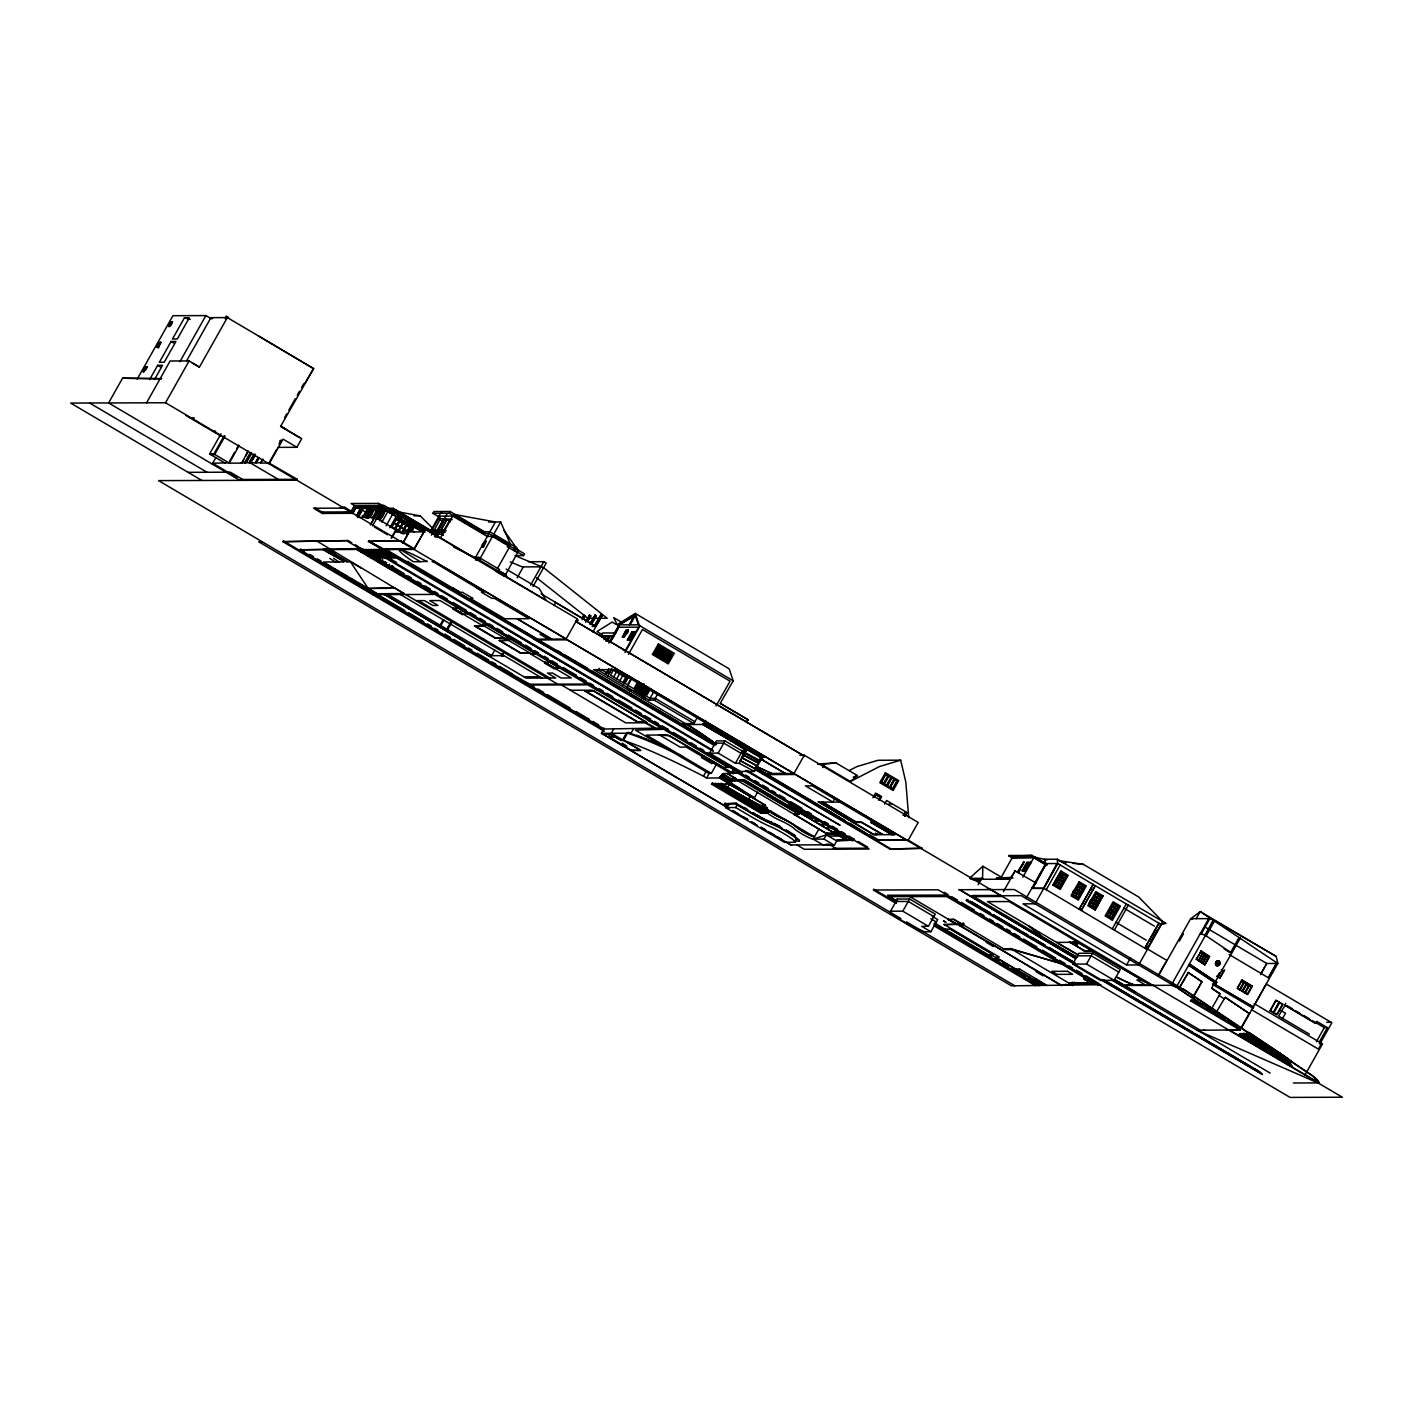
<?xml version="1.0" encoding="UTF-8"?>
<svg xmlns="http://www.w3.org/2000/svg" width="1413" height="1413" viewBox="0 0 1413 1413"><rect width="100%" height="100%" fill="white"/><g stroke="black" fill="none" stroke-linecap="round" stroke-linejoin="round"><path stroke-width="1.5" d="M1003.336 878.338L982.83 866.24L982.565 878.939L970.484 878.974M548.138 662.785L547.908 664.057M367.857 517.847L371.584 511.594L368.263 517.829M380.468 517.935L381.192 516.434M380.998 516.946L381.846 516.928M383.541 512.513L383.506 511.577L381.952 513.184L379.938 517.953L383.541 512.513L381.192 515.992M372.29 512.919L371.248 515.18M369.235 516.416L372.043 512.654L368.899 516.769M380.839 516.769L381.457 515.833M381.245 517.917L383.63 514.35M394.262 587.667L385.555 587.826L394.262 587.667L404.118 593.672L316.282 540.702L315.806 541.55M640.495 684.687L639.524 686.453L640.425 686.983L642.209 683.821M645.794 687.707L644.823 689.491L645.706 690.021L647.49 686.859M122.542 378.225L161.524 378.702L122.542 378.225L108.607 402.952L239.821 480.349M137.185 379.161L172.951 315.7L205.892 315.594L211.438 318.861M142.854 371.548C145.839 373.05 140.788 369.694 145.645 366.603L147.394 366.921L145.539 370.224M156.772 347.245L159.563 342.299L160.764 342.299L158.539 347.563L156.772 347.245L158.539 347.563M171.344 321.616L168.571 326.562L169.772 326.562C173.605 322.871 171.591 321.299 172.563 321.616M143.402 371.866L146.193 366.921L147.394 366.921M157.32 347.58L160.111 342.635L161.329 342.617M144.055 371.548L146.846 366.603M170.037 325.237L171.909 321.952M157.973 347.245L160.764 342.299M149.619 379.567L157.638 365.331L162.513 365.313L154.494 379.549M171.079 341.504L159.369 362.293L164.226 362.276L175.936 341.487L171.079 341.504L173.622 343.006M184.414 317.837L172.492 338.979L177.367 338.961L189.271 317.819L184.414 317.837L190.207 319.338M146.563 402.811L170.125 360.986L189.112 360.933L199.463 367.044L227.334 317.589L313.651 368.51L280.604 426.443L299.609 437.659M179.893 361.746L205.892 315.594M186.657 360.739L210.943 317.642L227.334 317.589M201.865 480.473L70.65 403.076L165.533 402.758L189.112 360.933M225.285 318.879L227.016 316.477L225.656 318.879M225.285 463.164L209.583 453.997L220.976 433.791M209.583 453.997L213.893 453.979L224.243 435.61M225.02 436.14L214.67 454.509L210.608 454.509M212.197 464.065L215.783 457.706M229.683 461.062L234.664 452.231M236.642 448.698L238.638 445.166M239.186 445.484L229.242 463.146L241.8 463.111L243.725 459.684M241.8 463.111L247.999 450.8M245.65 456.275L247.575 452.849M241.252 462.793L244.714 462.775L250.507 452.513M244.714 462.775L251.055 452.831M245.261 463.111L251.443 452.513M247.169 461.38L251.019 454.544M245.65 462.775L249.112 462.758L253.934 454.209M249.112 462.758L254.499 454.527M254.729 456.24L250.313 462.758L255.135 454.209M254.764 455.745L250.631 463.093L278.255 479.378L277.76 480.226M250.313 462.758L255.311 462.74L258.208 457.6M259.127 457.936L256.23 463.058L258.579 457.6M255.311 462.74L258.756 457.936M284.561 417.683L286.698 413.903M288.817 410.141L295.193 398.837M297.313 395.075L299.432 391.295M301.552 387.533L303.671 383.771M304.855 383.347L313.651 368.51M255.682 462.74L260.681 462.722L262.624 459.296M260.681 462.722L263.224 459.296M278.979 444L281.099 440.22L279.527 444.318M261.246 463.058L269 463.022L276.701 449.334M269.124 463.87L283.059 439.143L296.871 447.285L301.728 438.666L280.622 426.178M269 463.022L297.225 479.325L296.748 480.173L158.556 480.614L900.823 918.538M604.287 731.298L282.847 541.674L348.199 540.596L351.678 542.663M593.69 685.446L589.892 683.203L586.837 684.051L434.904 594.431L375.982 594.626L300.015 549.798L359.538 548.544M344.383 508.132L313.527 508.238L322.305 513.414L351.219 512.477M344.154 508.132L344.631 507.285L353.409 512.46L352.932 513.308M345.09 508.68L345.567 507.832L341.187 507.85M323.648 548.88L323.171 549.728L344.048 561.668M325.379 548.88L324.902 549.728L346.856 561.65M326.456 548.862L325.979 549.71L346.697 561.932M328.028 548.862L327.551 549.71L348.269 561.932L350.318 561.932M350.512 512.619L354.486 505.554L383.824 505.448L426.037 530.37L423.971 530.37M351.095 512.354L353.921 507.32L355.652 508.327L352.667 513.626M351.996 512.76L352.473 511.912L321.846 512.018M352.385 513.378L355.228 508.327L361.057 508.309M356.412 515.692L361.145 507.285M356.835 515.692L361.569 507.285L363.3 508.309L358.319 517.14M357.895 517.14L361.869 510.075M335.852 561.844L339.032 562.074M282.847 541.674L348.199 540.596M368.404 507.267L362.717 517.352L357.595 517.37M365.155 517.123L370.135 508.291L384.548 508.238L385.537 506.472L383.471 506.472M365.578 517.123L370.559 508.291L368.828 507.267L363.159 517.335L375.081 517.476M366.391 517.087L368.298 513.696L371.725 512.036M367.239 517.299L371.354 509.987L374.109 509.987L369.994 517.282M370.471 515.144L371.919 512.566M372.078 518.5L376.194 511.206L382.199 511.188M358.248 550.434L362.717 549.127M376.07 518.836L382.04 508.238M358.937 549.604L359.573 548.544M355.228 508.327L353.497 507.32L382.817 507.214L383.824 505.448M372.52 525.901L382.481 508.238M359.626 551.247L360.827 549.127M378.101 519.083L383.241 509.952L385.996 509.934L379.832 520.885M361.004 552.059L362.805 548.88M381.015 517.67L383.806 512.725M400.656 540.72L368.422 541.391L384.813 549.516L414.468 548.862L400.656 540.72L368.422 541.391L714.572 745.605M362.399 552.872L363.989 550.046M381.899 522.121L388.08 511.17M365.155 554.497L366.938 551.317M389.97 512.672L390.959 510.905L393.044 510.888L392.055 512.654L389.97 512.672L380.751 507.232L370.365 524.894L380.309 507.232L421.18 531.323M430.788 530.44L393.256 508.309L392.461 509.722L429.994 531.853M367.91 556.139L369.835 552.748M386.138 525.742L393.344 512.972M356.217 506.561L351.042 503.505L378.295 503.417L394.368 511.135L395.163 509.722L430.311 530.458M400.197 516.346L402.263 516.328L401.274 518.094L397.459 517.087L391.701 513.678L393.768 513.678L394.775 511.912L392.69 511.912M370.683 557.764L372.661 554.232M389.829 527.773L395.834 517.176L411.713 526.537M401.857 533.425L391.33 527.314L396.099 518.836L410.088 526.996L406.273 533.778M397.459 517.087L398.466 515.321L400.533 515.321L399.543 517.087M394.775 529.363L399.561 520.885M377.589 561.844L379.567 558.312M391.207 538.176L396.276 529.169L404.312 533.655M385.572 548.951L399.331 549.127A41.701 4.433 29.4 0 0 399.261 549.498A41.701 4.433 29.4 0 0 413.303 561.72L419.855 561.703M391.913 537.682L396.717 529.169M398.236 531.394L403.005 522.916M380.556 563.593L382.711 559.76M398.766 531.235L400.903 527.42L403.606 529.01L401.451 532.825M361.657 568.344L350.318 561.65L368.21 588.497L386.667 588.303L385.625 587.684M401.274 518.094L399.19 518.112L405.831 522.015L406.82 520.249L408.905 520.249L407.545 523.04L425.048 532.136M383.312 565.218L385.343 561.615M401.681 533.425L406.467 524.947M402.21 533.319L404.365 529.504L407.05 531.076M384.725 566.048L386.756 562.445M407.545 523.04L409.629 523.04L410.618 521.273L408.551 521.273M406.096 533.778L410.088 526.996M372.626 594.626L376.459 593.778L375.982 594.626M387.551 567.726L389.546 564.193M407.703 533.602L412.031 525.936L416.252 526.943L417.259 525.177L415.175 525.194M399.455 548.915L420.191 561.703L427.291 561.314M402.634 543.281L413.461 524.17L415.528 524.17L414.539 525.936M399.791 548.915L399.473 549.48A35.802 3.797 29.4 0 1 427.097 561.668M402.988 543.246L410.282 529.698L414.398 531.924M411.766 530.493L413.762 526.961L416.252 526.943M390.324 569.351L392.337 565.765M412.19 530.493L414.186 526.961M391.489 570.04L393.521 566.454M385.714 588.303L386.579 588.444L385.555 587.826M384.954 594.59L488.545 655.703M421.251 531.111L422.24 529.345L424.324 529.345L423.317 531.111M440.202 517.6L432.926 513.308L433.932 511.541L450.146 511.488L484.677 531.853L489.852 531.836L516.787 547.732L515.78 549.498L513.202 549.498L523.552 555.609L524.559 553.843L514.191 547.732M537.17 639.153L385.131 548.951M388.063 594.573L491.724 655.544M401.681 573.678L399.084 574.526M405.973 561.738L408.322 561.385M429.711 532.577L439.973 514.385M441.033 513.272L442.039 511.506M436.546 532.436L431.23 531.429L438.383 518.748L443.753 518.73L435.08 534.132L431.495 534.132M431.424 535.156L432.961 532.454M434.568 536.198L446.861 514.367M439.708 532.418L437.977 531.412L445.095 532.401L439.708 532.418L438.101 535.262L436.387 534.238L445.148 518.695L452.248 519.701M432.926 513.308L449.157 513.255L450.146 511.488M438.525 534.008L446.861 519.719L440.732 530.582L439.019 529.575L446.119 530.564L442.534 530.582M436.387 534.238L441.757 534.22L450.517 518.677M440.432 538L453.767 514.332L495.468 521.998L488.845 533.602L483.67 533.619L449.157 513.255M551.776 639.1L517.246 618.735L528.957 618.7L494.426 598.335L491.83 598.335L481.48 592.224L484.058 592.224L432.466 561.314M432.272 561.668L434.621 561.297M452.478 587.914L459.402 591.994M488.421 659.818L477.364 653.301L476.888 654.148L430.824 626.966L431.301 626.118L427.521 623.892M483.67 533.619L484.677 531.853M475.987 556.545L488.297 534.715M482.575 546.831L485.366 541.903L483.511 546.831L481.886 546.425L483.652 546.319M482.769 547.078C492.536 533.125 477.788 547.538 482.645 546.99M443.011 619.971L439.637 625.959L447.232 630.428L451.577 622.744M478.848 557.34L477.841 559.106L498.559 571.329L499.566 569.563L478.848 557.34L473.673 557.358L439.143 536.993L434.957 536.993M443.876 620.007L440.874 625.659M479.148 560.131L492.483 536.463L509.74 546.654L497.411 568.556M500.644 521.98L493.473 534.697L510.747 544.888L500.644 521.98L488.562 522.015M458.466 608.138L452.796 609.003L462.475 614.708L462.987 613.86L453.308 608.155L458.466 608.138L468.039 613.984M451.136 621.826L446.914 629.315L451.259 621.897M459.843 612.288L460.815 611.246M476.534 587.773L483.423 591.835M474.503 625.977L483.635 625.659L474.503 625.977L495.292 638.234L510.323 638.552L486.602 624.546L481.78 624.564L483.476 625.941M507.161 546.654L517.511 552.766L504.618 576.433L505.607 574.667L498.701 570.587M486.602 624.546L481.268 624.846L440.079 600.56L429.729 600.596L438.012 605.471L432.837 605.488L424.554 600.613L416.111 600.631M517.123 577.882L523.305 566.896M495.292 638.234L504.264 638.217M499.301 640.601L508.433 640.301L499.301 640.601L519.949 652.788L528.921 652.753C531.394 655.402 542.998 653.212 530.793 654.078L571.294 677.957L560.943 677.993L552.589 673.065L547.414 673.083L555.768 678.01L526.184 678.116L384.619 594.59M530.582 585.141L543.811 561.685L546.195 563.098L532.984 586.554M491.653 655.685L494.797 650.104M505.324 638.835L510.323 638.552M508.274 640.584L506.79 639.33L511.612 639.312L536.128 653.777M502.269 653.495L501.562 654.767L503.399 653.495M501.491 655.667L503.346 655.738M511.612 639.312L506.631 639.612M519.949 652.788L528.921 652.753M554.143 605.612L555.556 602.521M541.356 634.225L542.822 634.225M476.888 654.148L534.079 686.771M524.541 684.263L528.391 683.397M550.063 662.361L559.725 668.066L554.161 668.791L544.5 663.086L545.012 662.238L554.673 667.943L559.813 667.925M565.836 638.711L434.427 561.65M575.762 621.402L803.909 755.849L575.762 621.402L577.422 618.929L566.065 639.065L536.746 639.153M577.069 622.179L578.2 620.201L576.698 619.424M581.608 618.7L583.887 615.167L581.891 618.7M582.633 619.636L585.053 615.856L583.057 619.389M586.36 620.448L589.627 615.15L585.653 622.215M587.525 621.137L590.793 615.838L587.614 621.49M589.839 623.963L595.103 615.132L596.268 615.821L591.288 624.652M590.122 623.963L595.103 615.132M591.729 623.363L596.268 615.821M600.843 615.114L594.59 625.712L600.843 615.114L602.009 615.803L592.877 632.035M592.118 626.418L595.756 626.401L602.009 615.803M615.768 632.989L602.521 632.953L600.878 635.85L613.631 635.797M603.899 639.541L605.877 636.009L602.009 636.027M606.106 640.001L608.191 636.292L610.01 636.274L607.148 640.866M605.859 640.884L607.855 637.351L609.144 637.334L607.714 641.202M606.407 641.202L608.402 637.669L609.692 637.669M619.353 626.507L617.711 625.517L618.7 623.716L635.249 613.436L729.179 668.844L733.188 680.819L720.188 703.427L748.078 719.729L746.612 722.326M617.764 625.517L618.753 624.935M618.258 625.818L618.7 623.716M608.738 643.039L618.399 625.888M609.815 642.526L618.435 627.231L638.605 627.16L625.694 650.104M594.749 670.31L598.247 670.151L649.132 700.177L654.307 700.159L693.889 723.509L697.033 717.963M611.935 639.789L618.364 628.396M585.017 691.187L593.849 690.798L645.582 721.796L636.963 721.813L585.017 691.187L593.849 690.798M598.247 670.151L599.236 668.384M622.232 637.175L626.118 629.951L628.202 630.021L624.175 637.157C619.583 638.711 629.845 633.218 628.202 630.021M634.419 615.662L629.421 624.846L634.419 615.662L619.265 624.811L634.543 615.732M623.504 636.345C624.228 638.358 623.681 629.739 627.761 631.328M605.523 674.443L608.614 669.02M604.216 729.073L529.575 685.04L587.808 684.846L596.834 690.162L597.664 689.314M607.007 672.553L609.038 668.967C604.499 674.707 610.363 674.796 611.493 668.367M631.841 631.735L627.195 640.301L630.657 640.283L635.426 631.805L631.841 631.735L635.285 631.735M607.625 676.279L611.741 668.985M632.194 633.201L635.126 633.201L632.194 633.201L627.92 639.153L630.94 639.153M629.209 639.171L632.388 633.589M629.35 639.559L632.918 633.201M629.88 639.153L633.342 633.572M630.074 639.559L633.66 633.201M630.428 639.153L633.836 633.572M613.542 669.762L610.487 675.149L622.921 682.479L626.983 675.29M630.816 639.559L634.437 632.794M633.095 636.15L634.79 633.589L633.572 633.572M624.935 652.488L639.965 625.818M613.648 676.986L616.439 672.04M628.467 654.343L642.473 629.509L730.044 681.172L716.038 706.005M616.757 678.823L619.548 673.877M619.865 680.66L622.656 675.714M622.815 685.252L627.955 676.121M628.803 676.262L624.758 683.45L628.661 676.156M604.128 729.073L601.744 733.312L728.896 808.324L601.479 733.312L604.358 728.225L600.507 729.073L663.262 728.031M624.617 683.362L627.619 684.722L631.54 677.428M626.93 687.071L632.07 677.993M638.181 681.225L633.872 688.82L627.92 685.305M653.848 654.06L658.794 645.582L672.606 653.724L667.837 662.202L653.848 654.06L667.837 662.202M633.907 691.204L639.1 682.302M638.853 750.321L631.258 750.338L608.544 736.685L610.222 733.683M613.631 729.037L611.228 733.276L640.743 750.303M639.506 683.468L637.51 687.036L641.025 689.102L644.028 683.768M655.791 654.325L659.818 647.189M655.968 654.431L659.995 647.295M640.99 683.238L639.082 686.647L640.478 687.46L642.385 684.069M608.544 736.685L610.893 736.685L612.765 733.347M657.31 656.091L662.079 647.613M613.26 737.162L614.249 735.396M614.991 735.396L613.86 737.074M639.347 694.119L644.275 685.358M644.699 686.577L642.685 690.127L646.218 692.211L648.214 688.661M660.754 658.122L665.541 649.644M644.999 686.647L643.092 690.021L646.112 691.805L648.019 688.431M646.289 686.276L644.363 689.668L645.759 690.498L647.684 687.107M662.697 658.493L666.724 651.358M662.909 658.617L666.918 651.481M644.434 693.235L643.869 694.242L642.12 693.218M664.216 660.171L668.985 651.693M649.45 688.414L644.275 697.316L634.154 691.063M603.475 734.318L610.381 734.301L620.731 740.412L623.486 740.129M666.106 660.507L670.133 653.371M650.616 688.555L646.306 696.15L650.174 698.411L649.132 700.177M666.318 660.648L670.345 653.513M625.853 734.142L622.762 739.653L639.012 749.296M623.221 740.129L626.418 734.477M620.731 740.412L623.327 740.412L627.778 732.499A157.055 16.691 29.4 0 1 630.904 733.524M667.66 662.202L672.606 653.724M654.29 690.78L650.033 698.34L655.314 698.393L694.913 721.743M636.963 721.813L645.776 721.442M633.466 728.967L631.081 733.206L601.479 733.312M654.307 700.159L657.328 694.542M631.258 750.338L640.584 750.586M662.856 728.914L648.496 720.648L649.326 719.8M659.341 735.025L669.638 735.802L732.976 773.158M716.444 764.274L711.322 773.37L708.743 773.37L635.426 730.132L667.819 729.179L667.342 730.026M402.034 549.622A35.802 3.797 29.4 0 0 399.685 549.127L413.903 549.074L425.49 529.292L414.15 549.427L384.813 549.516L716.073 744.209M685.287 723.544L593.707 669.691L615.273 669.621L764.027 757.386L761.43 757.386L763.585 760.706L785.328 773.529L793.965 773.512L804.28 755.213L918.22 822.437L907.905 840.735M716.303 744.722L682.391 724.71L702.42 724.427L731.439 740.73L729.603 739.582L745.057 749.879M702.42 724.427L705.652 725.24M703.568 724.215L705.705 720.436M719.818 733.594L704.469 724.427L706.942 724.427L707.807 722.873M716.532 744.174A46.382 4.928 29.4 0 1 707.048 737.78L707.171 737.568A52.776 5.617 29.4 0 0 687.054 724.48M702.014 756.432L701.413 757.492L711.763 763.603L712.364 762.543M706.942 724.427L734.442 740.924L717.221 730.486M785.328 773.529L761.289 759.205L754.401 771.427L740.606 771.463L709.52 753.129L716.409 740.907L725.046 740.889L742.302 751.062L746.082 751.062M623.327 740.412A157.055 16.691 29.4 0 1 698.428 773.6L703.462 776.196L706.147 771.445M709.52 753.129L718.157 753.111L725.046 740.889M703.462 776.196L706.571 778.033L709.715 772.452M729.85 739.794L760.512 757.598L755.672 769.167L740.253 760.671L745.305 749.455M730.044 740.73L731.157 740.518M732.022 739.034L730.945 740.942L743.079 748.095L745.958 751.274M746.718 721.672L747.813 719.729M359.45 548.756L853.169 840.064L836.743 840.965L834.359 845.204L823.567 845.239L813.217 839.128A11.074 1.183 29.4 0 1 803.979 835.101A11.074 1.183 29.4 0 1 794.318 828.707A9.079 0.971 29.4 0 0 788.542 824.697A9.079 0.971 29.4 0 0 780.718 820.688A9.485 1.007 29.4 0 1 767.595 813.27L760.901 813.287L711.534 784.162L712.134 783.102L761.501 812.228L769.961 812.192L770.633 811.009L814.471 836.885A11.074 1.183 29.4 0 1 805.233 832.858A10.156 1.077 29.4 0 1 797.268 827.647L792.887 824.185A9.979 1.06 29.4 0 0 786.882 820.653L783.862 819.151M711.322 773.37L646.412 735.078L667.978 735.007L723.35 767.489M706.571 778.033L719.376 777.98L720.312 776.92L730.68 783.032L732.111 780.912L721.743 774.801L720.312 776.92M721.743 774.801L722.767 773.6L741.825 772.84L741.348 773.688M723.279 767.63L728.931 766.764M742.902 746.417L751.469 751.469M819.416 820.158L818.939 821.006L738.063 773.282L729.055 772.575L733.577 773.706M743.079 748.095L744.739 750.338M718.157 753.111L735.414 763.285L742.302 751.062M734.106 768.177L731.651 772.558L729.055 772.575M732.888 773.3L735.361 768.919M733.276 773.3L735.466 769.414M735.414 763.285L739.193 763.285L743.945 754.825M711.534 784.162L729.726 784.091L730.68 783.032M734.954 777.521L732.552 780.912L722.202 774.801M735.714 778.616L727.518 773.582L737.798 779.835M736.244 779.835L826.835 833.847L837.238 834.677L744.015 779.676L733.153 779.852L722.767 773.6M725.523 807.565L727.501 804.032L737.674 803.997L735.678 807.529L725.523 807.565L784.427 842.307L794.583 842.289L796.579 838.757A17.239 1.837 29.4 0 0 797.338 838.598M743.503 780.841L768.036 795.13L766.658 795.272M763.709 760.494L761.165 759.417L759.117 755.46L760.512 757.598M727.006 787.853L729.638 784.321L742.62 791.227M728.225 806.046L724.498 803.856L736.456 802.902M762.049 773.618L764.945 773.035M725.999 783.95L723.491 785.999L748.501 799.334L750.179 796.349L729.126 784.021M729.444 783.879L754.454 797.833L757.633 792.181M755.849 768.054L765.263 773.6L785.451 773.317M781.848 827.806A17.239 1.837 29.4 0 0 774.059 823.832L772.54 824.309L759.629 818.003L739.37 804.986M754.595 814.824L752.988 813.87L753.5 812.952L755.107 813.906L754.595 814.824L772.099 823.638A20.277 2.155 29.4 0 1 790.591 833.811A20.277 2.155 29.4 0 1 799.475 841.018L794.3 841.194M764.945 806.417L765.528 805.357L758.64 805.375L758.039 806.434L764.945 806.417L767.012 807.635L766.411 808.695L758.993 808.713L759.593 807.653L767.012 807.635M754.189 814.948L754.701 814.029L752.917 812.987M755.99 815.99L756.697 814.806L759.894 816.573M759.947 811.009L760.547 809.949L768.478 809.914L767.877 810.974L759.947 811.009L712.647 783.102M757.81 816.997L758.286 815.69M760.901 813.287L761.501 812.228M759.629 818.003L760.141 817.085L761.943 818.039L761.43 818.957M760.953 818.339L761.466 817.421L763.02 818.233M763.197 819.893L763.726 818.975L773.052 823.39M764.027 819.911L764.539 818.992M767.595 813.27L768.195 812.21M780.577 817.65A8.566 0.918 29.4 0 1 770.244 811.804L771.198 811.468M764.928 820.776L765.457 819.858M766.605 821.607L767.418 820.405M768.23 822.384L768.743 821.465M768.99 822.278L769.502 821.359M769.749 823.09L770.279 822.172M772.611 822.719L771.304 822.136L770.597 823.461L773.547 824.75A17.239 1.837 29.4 0 1 790.98 834.518A17.239 1.837 29.4 0 1 796.067 839.675M787.465 805.304L787.324 805.163A11.198 1.183 29.4 0 1 799.652 810.514A11.198 1.183 29.4 0 1 804.721 815.495L804.721 815.495M799.263 814.312L794.018 814.471L799.263 814.312L766.747 795.13M822.578 767.612L824.644 763.956M834.924 798.416L832.858 802.054L805.445 785.875L812.298 785.858L894.959 834.624L873.393 834.694L818.392 801.683L873.64 834.271C881.023 836.266 871.927 831.692 877.508 834.271L882.26 834.253L861.312 822.454L856.137 822.472L821.836 801.666L856.366 822.048L861.541 822.03L882.26 834.253M798.628 841.177L799.14 840.258M813.853 820.882L819.028 820.865L825.245 824.538L820.07 824.556L825.174 824.68L837.485 831.745L832.222 831.904L837.397 831.886L852.693 840.912M755.549 767.489L844.903 820.6L825.899 808.995M813.482 836.355L812.934 836.319A10.156 1.077 29.4 0 1 805.233 832.699A11.074 1.183 29.4 0 1 795.59 826.464A9.079 0.971 29.4 0 0 789.814 822.454A9.079 0.971 29.4 0 0 781.99 818.445A9.485 1.007 29.4 0 1 769.626 811.592M834.359 845.204L823.991 839.092L813.217 839.128L818.692 829.413M826.075 828.089L831.656 827.364M823.991 839.092L827.382 833.087L838.156 833.052M838.086 834.288L829.466 834.324L828.477 836.09L839.251 836.054L840.258 834.288M835.101 833.67L837.167 834.818M880.776 782.36L885.704 773.882L880.776 782.36L892.857 789.39L897.626 780.93L885.562 773.882M872.916 797.727L875.565 793.064L881.641 796.649L879.875 799.758M873.888 797.374C873.782 790.644 884.662 796.95 878.586 800.147M874.046 797.374L875.848 794.177M852.481 839.658L836.054 840.558M883.761 784.127L888.53 775.631M886.746 785.875L891.515 777.397M889.731 787.642L894.5 779.164M894.535 834.624L891.515 834.641L870.797 822.419L874.4 822.119L891.497 832.204M844.285 820.6L867.229 834.129L849.902 823.161M874.4 822.119L870.797 822.419M884.556 804.103L886.587 800.5L907.305 812.722L905.238 816.378M877.508 834.271L875.354 833.246M903.119 815.319L905.15 811.716M893.228 833.617L894.694 834.341M903.543 815.319L905.574 811.716M904.832 816.325L906.863 812.722M889.801 848.983L922.035 848.312L889.801 848.983L754.454 769.131M930.849 931.732L925.321 931.75A20.559 2.19 29.4 0 1 903.578 921.506A20.559 2.19 29.4 0 1 890.526 911.226L897.361 899.074L909.636 899.021L935.265 914.14L928.412 926.292L921.665 926.31L930.849 931.732L937.684 919.58L932.174 916.33M909.972 896.69L956.707 924.19L943.972 924.597L956.566 924.42M890.526 911.226L902.801 911.173L909.636 899.021M1075.576 958.579L959.021 889.448M956.495 924.561L948.07 919.104M948.3 919.457L957.131 924.208L962.288 924.19M1028.947 978.714L1039.42 984.896L1038.944 985.744L934.064 923.484M947.858 919.474L953.651 919.104L1005.102 949.66L1012.362 949.624M950.348 929.065L993.145 954.517L950.348 929.065L943.478 929.242M978.061 884.715L981.117 879.292L1010.012 879.204L1015.223 870.726L1003.442 891.638M1101.398 979.439L1262.551 1074.516L968.841 902.271L966.58 899.533L968.311 900.046M947.946 919.333L957.131 924.208M956.919 924.561L957.979 924.208M980.64 907.252L971.137 901.635L990.089 912.922M959.851 925.78L964.019 925.409M953.457 919.457L962.094 924.544L962.854 923.201L964.214 923.802M963.366 923.201L962.094 924.544M1012.45 858.415L1009.129 855.501L1032.073 855.43L1046.98 864.226M990.778 889.625L1001.128 895.736L1021.263 895.665L1176.322 987.139L1240.402 1029.865L1197.111 1030.289L1111.642 979.863M1000.245 879.027L1012.573 857.126L1034.139 857.055L1047.033 859.934M1017.307 872.139L1024.072 861.771L1018.225 872.121M1017.802 872.545L1023.683 862.089M1018.72 872.545L1020.645 869.154M1023.613 863.873L1020.663 867.458M1022.111 870.744L1026.121 871.044L1022.111 870.744L1026.88 862.266L1030.889 862.566L1026.121 869.684M1022.659 871.062L1027.445 862.584L1030.889 862.566M1008.723 856.207L1032.073 855.43M1023.524 871.062L1028.311 862.584M1024.39 871.062L1029.159 862.584M1024.725 870.62L1029.035 862.99M1025.255 871.062L1030.342 862.248M986.892 941.235L986.256 942.294L993.162 946.374L993.798 945.315M1022.8 877.19L1034.139 857.055L1046.874 864.562M1061.375 985.673L987.404 941.641M1028.611 977.037L990.213 954.376L993.233 954.376M1025.926 898.668L1045.691 863.59L1044.49 859.281L1057.154 859.245L1165.743 923.307L1160.744 924.667L1146.808 949.395L1043.836 888.265L1031.755 888.318M1032.709 888.512L1046.291 863.59L1032.355 888.318L1043.571 888.477L1057.171 863.555L1043.571 888.477M1004.042 948.988L1010.631 948.618L1060.81 963.472L1088.24 980.127M1060.192 864.968L1046.256 889.695M1052.968 885.156L1060.933 871.026L1068.21 875.301L1060.227 889.431L1052.968 885.156L1060.969 871.026M1054.487 884.697C1076.052 856.119 1043.165 886.763 1059.803 887.735L1066.55 875.76L1061.269 872.722M1020.027 969.283L1016.495 969.424L1020.027 969.283L1046.521 985.108L1036.047 984.896L934.152 924.791M1072.52 895.365L1079.497 883.39L1084.636 886.428L1077.889 898.403L1072.52 895.365C1072.361 881.094 1089.529 899.127 1075.894 889.378M1036.753 970.66L1036.118 971.72L1043.024 975.782L1043.659 974.723M1036.171 978.997L1035.04 978.856L1045.32 985.108M1036.047 984.896L1035.57 985.744L933.675 925.639M1043.077 985.108L995.776 957.202L999.309 957.06L944.061 924.455M1089.282 905.256L1096.258 893.281L1101.398 896.319L1094.651 908.294L1089.282 905.256C1089.123 890.985 1106.291 909.001 1092.655 899.269M1142.269 980.163L1076.565 941.888L1072.909 941.906L1077.677 944.714L1069.429 941.923L1085.025 951.249M1010.436 948.971L1060.81 963.472M1075.152 944.732L1076.035 943.178M1095.075 909.99L1103.023 895.86L1095.782 891.585L1087.816 905.715L1095.093 909.99L1103.058 895.86M1075.894 944.732L1076.777 943.178M1060.333 985.055L1071.513 984.667L1010.631 948.618M1072.714 964.09L1078.808 953.28L1092.602 953.227L1120.226 969.53L1114.133 980.339L1100.338 980.392L1072.714 964.09L1086.509 964.037L1114.133 980.339M1083.188 950.596L1093.591 951.444M1072.149 982.265L1070.683 984.172M1072.343 982.388L1071.584 983.731L1093.097 983.66L1093.856 982.318M1072.573 985.638L1074.551 982.141M1086.509 964.037L1092.602 953.227M1111.978 918.521L1118.725 906.528L1113.585 903.508L1106.609 915.483L1111.978 918.521L1118.725 906.528M1112.384 920.216L1120.385 906.086L1113.108 901.794L1105.143 915.924L1112.42 920.216M1112.367 928.712L1126.302 903.984M1094.81 982.618L1090.889 983.483L1085.414 979.792M1085.643 980.145L1088.434 979.774M1085.219 980.145L1089.14 979.28M1090.889 983.483L1091.401 982.565L1093.892 984.031L1072.061 984.102L1069.57 982.636M1097.848 985.55L1100.921 984.684L1011.425 985.832L258.685 541.744L262.147 541.727M1161.521 923.325L1165.743 923.307L1162.952 921.824L1138.701 896.99L1083.471 864.403L1059.361 860.711L1057.154 859.245L1057.772 863.537L1035.075 903.808L1022.994 903.861L1126.585 964.973L1130.471 958.067M1123.9 985.179L1199.849 1029.989M1146.473 949.183L1148.61 945.385M1150.765 941.57L1157.194 930.16M1127.344 985.161L1153.061 985.373M1162.952 921.824L1138.666 964.92L1126.585 964.973M1138.737 979.968L1140.609 980.074M1140.309 979.951L1150.076 983.907M1158.148 975.571L1165.654 962.253M1158.572 975.571L1190.647 918.68L1211.153 918.609L1276.186 956.407L1277.811 963.454L1241.691 1027.569M1179.36 941.076L1183.476 933.781M1196.246 918.662L1200.238 911.597L1276.186 956.407M1172.26 983.377L1208.751 918.609L1209.563 919.121L1201.209 933.958L1200.396 933.445L1206.207 935.742L1214.562 920.905L1213.343 920.252L1204.989 935.088L1231.359 952.821L1239.625 937.755M1176.322 987.139L1213.891 920.446M1205.695 935.547L1213.343 920.252M1189.675 965.609L1190.276 964.549L1216.787 982.388L1216.187 983.448L1188.651 965.238L1216.187 983.448M1178.725 988.87L1188.368 972.55L1201.968 981.699L1192.696 998.161L1178.725 988.87L1188.368 972.55M1196.281 959.268L1201.421 950.931L1196.281 959.268L1204.812 964.902L1209.581 956.424L1201.05 950.79M1198.312 960.646L1202.481 953.263M1293.337 1083.012L1318.965 1082.87A56.343 5.988 29.4 0 0 1312.023 1075.275L1184.518 989.736L1171.183 985.303M1200.361 962.006L1205.13 953.528M1202.392 963.383L1206.561 956M1240.243 1030.148L1190.523 1000.81L1195.345 999.945L1195.592 1001.146M1192.325 998.02L1201.968 981.699M1190.523 1000.81L1195.345 999.945M1218.995 960.964A2.614 2.084 -68.7 0 0 1216.399 961.864L1216.063 962.447A2.614 2.084 -68.7 0 0 1216.416 965.415A2.614 2.084 -68.7 0 0 1219.101 964.69L1219.454 964.108A2.614 2.084 -68.7 0 0 1219.083 961.14L1216.681 965.591M1194.868 1000.793L1200.061 1003.866L1200.538 1003.018L1199.708 1003.583M1230.688 952.362L1239.06 937.525L1240.278 938.197L1211.577 988.27L1220.02 993.834L1211.224 1009.447L1203.187 1004.042M1217.352 976.719L1219.366 973.133M1219.578 973.292L1217.759 976.542L1219.896 977.796L1223.552 971.296L1221.415 970.042M1200.061 1003.866L1202.869 1004.608M1270.181 1073.085L1197.27 1030.006M1212.725 1010.454L1211.965 1011.796L1208.327 1009.659M1203.152 1030.271L1204.918 1030.183M1225.195 997.331L1249.516 1013.686L1225.195 997.331L1215.992 1012.768L1224.947 1018.808M1239.749 989.93L1243.97 982.406M1242.327 991.449L1247.114 982.971M1244.924 992.986L1249.163 985.462M1252.43 986.027L1247.644 994.505L1237.152 988.394L1241.921 979.915L1252.289 986.027M1240.402 1029.865L1226.555 1029.971M1261.332 972.851L1266.613 963.489L1277.811 963.454L1200.238 911.597L1190.859 918.68M1260.555 974.617L1266.825 963.489L1204.847 926.928M1276.751 962.96L1268.397 977.796L1276.751 962.96L1277.811 963.454M1241.285 1027.41L1249.11 1013.527M1254.373 1005.12L1266.26 984.013L1331.858 1022.729L1319.919 1043.924L1322.497 1043.907L1304.994 1074.993M1252.572 1008.246L1253.614 1007.186L1213.096 983.289M1239.13 1034.705L1239.731 1033.645L1247.043 1033.61L1246.443 1034.669L1278.959 1056.341A53.394 5.67 29.4 0 1 1292.1 1065.95L1239.13 1034.705L1246.955 1034.599M1243.935 1033.203L1243.14 1034.616L1278.518 1055.493M165.533 402.758L1318.806 1083.153A56.343 5.988 29.4 0 0 1311.865 1075.558L1250.399 1033.998M1269.951 1010.754L1275.921 1000.157L1283.039 1004.272L1276.928 1014.87L1270.093 1010.754M1273.431 1012.821L1279.401 1002.223M1319.459 1041.77L1327.408 1027.64L1316.987 1021.475L1315.521 1023.383L1284.717 1005.226L1285.795 1003.318M1315.909 1023.383L1285.106 1005.226L1278.624 1016.035L1309.427 1034.192M1282.35 1018.808L1285.547 1013.245L1279.966 1009.995M1278.853 1055.016L1279.931 1053.109L1248.774 1032.338L1247.697 1034.245L1241.073 1034.263L1288.78 1062.417M1278.959 1056.341L1279.56 1055.281L1248.845 1034.811M1282.792 1055.317A50.479 5.369 29.4 0 1 1288.126 1059.185L1287.314 1060.598M1290.599 1063.494L1291.164 1061.163A52.14 5.546 29.4 0 0 1279.931 1053.109M1315.521 1023.383L1316.987 1021.475M1316.351 1041.77L1324.317 1027.64L1327.408 1027.64M369.694 515.18L372.273 512.001M383.188 515.162L382.181 516.752M335.323 561.985L329.794 558.418M339.102 561.968L333.574 558.4M382.64 513.59L381.634 515.18L383.011 515.18M970.325 877.561L982.83 866.24M817.615 764.274L821.183 764.256L850.414 781.513L857.461 775.596L836.054 762.967L817.791 763.974M800.906 810.903L798.928 809.349M803.467 812.422L800.835 811.044M807.671 815.637L811.716 818.056M815.283 819.787L816.467 820.229M842.201 835.719L840.505 835.613M842.625 837.132L846.104 839.322L842.607 836.867M849.231 770.544L856.896 766.605L878.056 760.265L900.664 760.176L905.821 782.06L908.736 817.597M853.929 777.415L857.461 775.596L853.381 777.115M850.414 781.513L879.504 766.535L900.664 760.176M813.217 839.128L826.375 834.853L836.743 840.965M823.567 845.239L827.329 844.02M821.183 764.256L836.054 762.967M226.009 316.176L228.57 317.678M228.094 317.342L226.645 316.477M258.067 335.711L313.227 368.51M190.084 417.912L194.429 417.895M287.528 430.259L281.046 426.178M212.568 431.177L215.659 431.177M279.915 440.556L281.646 440.556M277.884 447.356L296.871 447.285M228.676 462.828L212.674 463.217L236.836 477.47M249.677 463.093L250.86 463.075M188.053 472.331L230.319 472.189L244.131 480.332M240.298 479.502L297.225 479.325M358.284 506.561L383.047 506.472M340.25 507.302L344.631 507.285M362.858 508.309L368.422 508.291M386.968 508.327L393.256 508.309M377.43 509.757L371.354 509.987M382.905 509.74L385.996 509.934M322.305 513.414L353.162 513.308M368.705 515.692L362.24 515.71L366.391 518.147M414.062 515.869L420.156 515.851L432.396 528.02M438.966 516.151L452.778 516.098L487.308 536.481L492.483 536.463M439.832 519.754L433.985 530.617L432.272 529.592L439.372 530.599M405.831 522.015L409.629 523.04M431.23 531.429L436.617 531.412M395.092 532.047L408.993 532.012M409.381 531.906L423.617 531.853M485.366 541.903L485.118 542.327M325.061 549.445L323.33 549.445L334.634 556.104M327.71 549.427L326.138 549.427L337.442 556.104M300.015 549.798L360.704 549.41M361.534 549.604L360.386 547.802L361.534 549.604L382.234 549.533M515.003 555.645L523.552 555.609M396.046 557.676L375.328 557.746L377.766 558.064M475.686 560.131L479.872 560.078L453.396 546.884M343.889 561.95L323.33 562.021L377.13 593.76L368.298 588.356M528.409 561.738L543.811 561.685M505.607 574.667L498.277 570.587M385.148 587.967L368.21 588.497M453.167 588.32L458.836 591.57M404.206 593.531L374.533 593.76L375.01 592.912L404.825 610.504M431.795 593.813L433.614 593.813L357.471 548.562L356.871 549.622L432.837 594.431M554.426 601.832L595.756 626.401M462.899 614.001L468.127 613.843M619.265 624.811L629.421 624.846M430.824 626.966L376.459 594.626M541.338 634.137L543.246 634.543M632.088 633.589L633.024 633.572M543.122 634.225L540.013 634.225L548.297 639.118M624.14 635.444L625.323 635.444M630.64 636.168L633.36 636.15M630.516 636.38L633.218 636.38M601.673 637.086L605.029 637.069M608.085 638.482L609.091 638.482M481.709 639.33L484.129 639.33M628.944 639.171L630.198 639.153M538.053 639.93L567.125 639.842L793.7 773.512M658.794 645.582L672.447 653.724M623.31 650.316L625.023 650.298M488.191 655.703L503.982 655.65M544.923 662.379L550.152 662.22M523.993 676.827L539.784 676.774M517.423 678.063L528.391 684.245L586.837 684.051M570.446 690.251L592.047 690.18L647.295 722.785L625.694 722.855L561.42 684.934M732.605 710.827L734.548 711.958M680.042 723.703L693.889 723.509M717.098 730.698L718.528 730.698M719.659 733.4L721.195 733.577M733.047 740.73L736.12 740.924M732.588 741.119L734.813 741.119L743.15 745.993M622.162 743.15L626.93 746.135M715.155 743.15L723.792 743.114L741.048 753.288L744.828 753.288M751.698 751.045L757.244 754.348M799.864 755.231L804.28 755.213M722.396 774.271L732.852 780.382M721.46 775.331L731.916 781.442M720.612 776.391L730.874 782.502M719.676 777.45L741.949 790.22M735.802 778.475L731.634 778.492L733.718 779.711M730.574 780.894L745.234 780.841L744.015 779.676M897.644 780.912L892.857 789.39M818.145 802.107L839.711 802.036M888.989 803.979L892.433 803.962M825.581 809.561L766.906 774.589L795.36 774.501L905.874 839.693L877.438 839.799L867.229 834.129M768.866 811.027L770.633 811.009M836.726 840.117L853.169 840.064M790.962 844.939L822.878 844.833M833.264 848.33L867.441 848.206M1030.554 863.007L1027.322 862.972L1023.012 870.602L1025.856 870.161M1045.691 863.59L1057.772 863.537L1161.362 924.65M1011.39 877.367L996.395 878.109L1013.068 878.056M969.707 878.356L981.964 878.321L981.17 879.734L972.78 879.751M976.542 880.776L980.498 880.758M1059.803 887.735L1063.018 881.747L1057.86 878.709M986.68 889.36L990.937 889.342M958.862 889.731L1014.357 889.536L1184.359 990.018L1250.24 1034.281M1001.287 895.453L971.967 895.542L1076.547 957.255M973.698 896.566L1002.594 896.478M1128.298 905.203L1114.451 929.931M1208.521 918.609L1209.563 919.121M987.21 941.994L957.784 924.561M1077.96 942.312L1056.553 942.383L1078.631 955.117M1093.715 951.232L1084.901 951.461M990.124 954.517L993.145 954.517M1077.36 955.842L1091.172 955.789L1118.778 972.091M1166.714 960.363L1145.837 948.035M1060.615 963.825L946.728 896.566L888.494 896.619L896.089 901.088M1224.718 969.76L1219.931 978.238L1216.628 976.206M1029.688 977.019L1028.046 977.178L1041.346 985.126M1142.393 979.951L1136.864 979.968L1145.219 984.896L1124.324 985.179L1114.875 979.598M1070.365 983.006L1093.097 983.66M1069.252 983.201L1091.083 983.13M1065.561 984.19L1066.391 984.684M1152.796 985.091L1150.641 985.091L1009.059 901.565L987.493 901.635L1078.508 955.329M1173.196 985.303L1121.145 985.479L1111.801 979.58M1253.614 1007.186L1214.509 984.366M1206.031 1008.847L1212.248 1012.503M1326.683 1022.305L1330.922 1022.288M1319.194 1043.5L1321.614 1043.483L1318.417 1049.135L1251.353 1009.571M1062.187 862.266L1066.444 862.689M1072.82 863.325L1083.471 864.403M396.505 511.541L420.156 515.851M798.363 809.225L802.019 811.574M842.501 836.178L837.273 833.281L840.417 834.836M842.113 836.973L846.21 838.951M812.917 818.145L813.588 818.003M842.59 836.69L843.702 836.955M628.591 732.411L631.452 733.365M626.648 732.852L630.94 734.283A158.574 16.85 29.4 0 1 675.167 753.023M363.247 507.709L371.389 510.517M1190.276 964.549L1189.251 964.178L1216.787 982.388M1184.518 989.736L1176.481 986.857L1178.884 988.588M802.266 811.786L801.312 811.274M816.749 820.211L815.566 819.787L816.696 820.564M1228.974 951.691L1231.359 952.821M1209.581 956.424L1204.812 964.902M1216.204 962.182L1219.666 964.514M842.907 836.549L843.967 837.114M844.109 837.732L842.925 836.796M515.851 555.98L541.938 566.843L522.262 566.896L510.287 561.897M780.559 817.685L782.555 818.498M770.014 821.589L771.304 822.136M1197.111 1030.289L1318.47 1083.153L1342.35 1097.23L1290.051 1097.406L938.161 889.801L873.287 890.013L895.93 903.366M808.183 815.902L811.433 817.756M811.221 817.809L807.971 815.937M782.537 818.533L785.345 819.84M811.292 816.891L813.199 817.933M813.34 818.162L811.433 817.12M799.246 809.667L801.666 811.044M801.948 811.927L803.944 812.846L802.125 811.874M843.667 837.344L842.166 836.796M971.42 902.395L969.989 901.653L1074.498 963.295M812.122 817.103L811.062 817.05M843.031 836.885L843.985 837.414M748.501 799.334L758.587 804.633M719.976 784.127L767.789 809.508M743.927 751.893L759.134 760.035L759.894 761.678M743.397 752.846L758.816 761.307M742.761 754.648L757.969 762.79M742.973 754.984L758.18 763.126M741.578 757.456L756.785 765.599M741.843 757.845L757.05 765.987M740.253 760.671L755.46 768.813M739.193 763.285L754.401 771.427M760.141 817.085L756.503 815.071M534.149 639.171L574.72 661.567M546.054 652.665L624.246 698.481M970.095 900.964L970.572 902.271L966.156 900.311L968.841 902.271M800.394 810.62L798.451 809.349M844.073 837.838L846.087 839.163M729.638 784.321L765.528 805.357L742.355 791.686M1241.391 980.887L1251.741 986.998M210.943 317.642L212.674 318.667M1190.647 918.68L1192.024 919.492M1224.082 948.935L1229.275 952.009M1229.133 954.499L1269.245 978.291M488.845 533.602L515.78 549.498M1090.801 888.653L1092.885 889.872M1123.865 908.153L1154.368 926.151M1286.837 1005.526L1292.453 1008.847M1296.198 1011.054L1299.942 1013.262M1303.687 1015.488L1309.321 1018.791M1313.066 1021.016L1324.317 1027.64M453.767 514.332L482.84 531.5M540.896 566.843L544.323 568.256L607.184 618.24L587.861 618.311L536.622 577.776M1031.667 856.137L1046.591 864.933M1046.803 865.48L1033.751 857.762L1012.874 858.239M733.188 680.819L639.277 625.411L635.249 613.436M1221.38 969.548L1223.976 971.067M192.168 362.964L199.074 367.044M621.155 622.003L613.684 617.605L617.993 626.259M445.148 518.695L450.199 521.856M438.383 518.748L443.452 521.909M1009.129 855.501L1012.856 857.709M600.56 615.114L601.726 615.803M616.315 624.528L612.165 622.073L596.993 631.558L602.609 634.861M656.886 650.015L659.147 651.552M660.313 652.047L662.573 653.618M663.863 654.131L666.088 655.738M667.272 656.162L669.497 657.769M1254.143 1003.583L1322.497 1043.907M1082.853 902.783L1084.919 904.002M1115.899 922.283L1146.19 940.157M594.802 615.132L595.968 615.821M589.345 615.15L590.793 615.838M1212.495 984.349L1253.013 1008.246M506.119 569.086L539.342 588.691L545.948 600.119L507.285 577.316L505.465 574.155M583.587 615.167L585.053 615.856M1014.799 870.726L1036.118 883.054M157.638 365.331L160.199 366.85M441.757 534.22L443.488 535.244M541.161 593.813L594.873 625.712M875.689 794.177L880.387 796.95M876.078 794.954L879.734 797.109M394.368 511.135L577.422 618.929M720.453 703.427L748.078 719.729M495.981 571.347L504.618 576.433M378.295 503.417L423.935 530.617M382.817 507.214L384.548 508.238M392.055 512.654L393.768 513.678M373.774 509.775L376.194 511.206M396.276 529.169L403.871 533.655M376.794 518.324L403.041 533.796M357.948 507.585L368.298 513.696M1191 999.962L1239.307 1028.47L1228.533 1021.228M981.54 878.321L983.254 879.345M1279.33 1054.08L1288.638 1059.573M1276.999 1052.932L1280.673 1055.087M1284.346 1057.26L1291.676 1061.587M1282.245 1057.701L1285.971 1059.891M1239.731 1033.645L1288.903 1062.647M922.035 848.312L908.223 840.17L878.904 840.258L869.437 834.677M1229.186 1029.9L1318.965 1082.87M185.986 415.493L221.205 436.281M374.392 527.014L387.515 534.75M720.612 733.382L758.869 755.884M613.33 670.204L625.765 677.534M870.956 822.136L891.674 834.359M702.526 724.215L730.15 740.518M1069.429 941.923L1085.131 951.037M640.389 689.88L637.175 687.99L635.762 690.498L638.976 692.388M639.171 690.215L637.51 689.226L636.98 690.162L638.641 691.151M551.406 639.1L516.875 618.735L504.794 618.77L470.264 598.406L472.86 598.406L462.51 592.294L459.914 592.294L408.127 561.738M601.055 669.462L606.548 672.676M858.362 821.554L859.263 822.066M557.305 650.528L561.085 652.771M564.882 654.996L587.596 668.402M591.376 670.645L678.47 722.008M1077.095 957.308L1043.077 937.243L1030.907 927.246M314.94 507.938L322.782 512.566M1114.415 979.598L1135.752 992.173M368.74 540.826L395.834 556.81M540.172 641.961L714.89 745.04M754.772 768.566L890.119 848.418M960.752 890.455L1075.735 958.297M380.927 549.533L394.739 557.693M379.638 549.533L393.45 557.693M378.348 549.551L392.16 557.693M377.059 549.551L390.871 557.693M213.893 453.979L229.436 463.146M375.752 549.551L389.564 557.711M374.463 549.551L388.275 557.711M390.818 559.106L396.523 562.462M984.278 909.318L990.124 912.851M993.763 914.918L1028.134 935.265M1029.777 936.165L1045.231 945.35L1031.896 937.578M1048.746 947.346L1075.293 963.012M1103.73 979.792L1138.33 1000.28L1132.59 996.995M1139.743 1001.04L1155.428 1010.366M1156.805 1011.107L1193.437 1032.797L1187.697 1029.494M1194.727 1033.486L1210.535 1042.882M1211.789 1043.553L1261.085 1072.626M993.887 915.165L1018.596 929.736M1022.394 931.979L1028.099 935.335M1048.994 947.664L1073.686 962.235M1104.101 980.18L1128.793 994.752M1142.093 1002.594L1183.9 1027.251M1197.2 1035.111L1238.989 1059.768M1242.786 1062.011L1248.491 1065.367M1252.289 1067.61L1257.994 1070.966L1102.988 980.11M373.173 549.569L386.985 557.711M386.544 557.711L712.964 750.285M747.124 770.438L840.117 825.298L745.463 770.474M969.283 901.494L1075.452 964.125M371.884 549.569L385.696 557.711M384.831 557.711L713.353 751.363M370.577 549.569L384.389 557.711M369.288 549.569L383.1 557.729M367.998 549.586L381.81 557.729M366.709 549.586L380.521 557.729M365.402 549.586L379.214 557.729M364.112 549.586L377.925 557.746M355.158 544.712L358.637 546.778M379.655 559.159L385.29 562.498M390.942 565.818L404.1 573.59M407.862 575.815L411.625 578.041M417.277 581.361L421.039 583.587M424.801 585.794L430.435 589.133M434.197 591.358L437.959 593.566M441.757 595.809L447.462 599.165M453.167 602.539L466.449 610.381M470.246 612.624L475.951 615.98M479.749 618.223L485.436 621.579M489.234 623.822L493.049 626.065M496.846 628.308L502.533 631.664M508.238 635.02L521.521 642.862M525.318 645.105L531.023 648.461M534.821 650.704L538.618 652.947M544.323 656.303L548.12 658.546M551.918 660.789L557.605 664.163M563.31 667.519L576.592 675.361M580.39 677.604L586.095 680.96M599.395 688.802L603.192 691.045M607.007 693.288L612.694 696.662M618.399 700.018L631.717 707.878M635.514 710.121L641.219 713.477M645.017 715.72L650.722 719.093M654.519 721.337L658.317 723.562M662.114 725.805L667.819 729.179M673.524 732.535L686.789 740.377M690.586 742.602L696.291 745.976M700.071 748.201L703.868 750.444M707.666 752.687L713.353 756.043M717.15 758.286L722.855 761.642M728.543 764.998L732.34 767.241M738.028 770.597L741.825 772.84M745.569 775.048L749.332 777.274M754.966 780.594L758.728 782.802M762.49 785.027L768.124 788.348M771.887 790.574L775.631 792.781M779.393 795.007L785.027 798.327M790.662 801.648L801.948 808.307M807.582 811.627L811.327 813.853M824.486 821.607L828.248 823.814M832.01 826.04L837.644 829.36M841.389 831.586L845.151 833.794M848.913 836.019L854.547 839.34M858.309 841.547L867.706 847.094M944.29 892.292L948.07 894.517M951.85 896.743L957.502 900.081M961.282 902.306L974.493 910.096M980.145 913.434L983.925 915.659M989.577 919.015L993.357 921.241M997.136 923.466L1002.788 926.804M1006.568 929.03L1010.348 931.255M1014.11 933.481L1019.78 936.819M1023.56 939.044L1036.753 946.834M1042.423 950.172L1055.635 957.979M1059.397 960.204L1065.066 963.542M1068.846 965.768L1072.608 967.993M1076.388 970.219L1082.058 973.557M1085.82 975.782L1099.031 983.572M362.823 549.604L376.635 557.746M347.722 541.444L869.101 849.054L804.227 849.266L796.685 844.815M1098.325 984.702L946.41 895.065L887.488 895.259L896.919 900.823M357.56 548.562L359.008 549.41M597.187 690.162L648.85 720.648M664.764 730.026L728.454 767.612M1088.664 980.127L1094.333 983.466M1085.855 979.792L1083.7 978.767L1089.193 982.017M481.78 624.564L505.483 638.552M506.79 639.33L531.306 653.795M743.945 779.817L846.829 840.523M648.779 724.004L655.279 727.819M645.14 722.785L655.561 728.931M729.143 772.434L686.188 747.088L680.148 747.106L659.429 734.884M742.214 780.841L799.193 814.453M827.382 833.087L829.466 834.324M474.662 625.694L495.451 637.952M499.46 640.319L520.108 652.506M585.229 690.833L637.157 721.46M794.088 814.33L826.905 833.705M733.153 779.852L734.884 780.877M89.62 403.005L207.022 472.26M720.807 775.861L731.616 781.972M719.871 776.92L730.221 783.032M735.608 786.476L739.335 788.684M418.513 600.631L549.728 678.028M719.376 777.98L729.726 784.091M405.566 594.52L557.676 684.157M828.548 844.073L837.185 849.16M331.472 551.653L335.234 553.878M766.411 808.695L768.478 809.914M328.823 551.653L332.585 553.878M338.237 557.217L341.999 559.442M721.107 783.226L758.64 805.375M767.877 810.974L769.961 812.192M959.957 924.19L962.041 925.409M400.391 594.537L541.974 678.063M503.169 655.738L501.792 655.738M960.045 925.427L1060.527 984.702M718.122 783.191L759.593 807.653M715.137 783.155L760.547 809.949M933.887 916.578L908.276 901.459L896.001 901.494A20.559 2.19 29.4 0 0 896.16 902.872M744.033 807.371L747.813 809.596M735.926 803.82L752.988 813.87M930.814 918.768L936.324 922.018M737.162 804.915L752.405 813.906M300.492 548.951L304.219 551.158M309.818 554.444L313.545 556.651M317.271 558.841L320.998 561.049M324.707 563.239L330.306 566.542M334.033 568.733L337.76 570.94M341.487 573.13L347.068 576.433M350.795 578.624L354.522 580.831M358.248 583.021L371.283 590.722M408.604 612.73L423.741 621.667M434.674 628.114L438.03 630.092M444.883 634.137L450.305 637.334M453.909 639.471L464.736 645.847M468.339 647.984L471.96 650.104M492.095 661.991L495.786 664.163M499.478 666.335L512.371 673.948M537.894 689.014L543.581 692.37M547.379 694.613L570.163 708.054M575.868 711.41L589.168 719.252M592.965 721.495L598.653 724.851M934.647 923.078L991.22 956.46M994.999 958.685L998.779 960.911M1002.541 963.136L1008.211 966.474M1011.973 968.7L1025.184 976.489M735.678 807.529L750.921 816.52A24.304 2.579 29.4 0 0 768.283 825.704L772.081 827.364A17.239 1.837 29.4 0 1 789.514 837.132A17.239 1.837 29.4 0 1 794.583 842.289M283.324 540.826L600.984 728.225M619.212 739.14L615.856 737.162L610.893 736.685M873.764 889.166L896.407 902.518M725.01 802.937L728.737 805.127M732.658 810.532L738.293 813.87M743.945 817.191L747.707 819.416M751.469 821.642L755.231 823.85M760.865 827.188L764.627 829.396M768.389 831.621L774.041 834.959M777.804 837.167L781.566 839.393M785.328 841.618L791.651 845.345L770.509 833.016M732.517 810.62L747.724 819.575M753.412 822.931L757.209 825.174M761.006 827.417L766.711 830.773M902.801 911.173L928.412 926.292M906.528 921.894L1014.87 985.815M504.777 628.008L546.283 652.788M810.232 816.767L811.645 817.933M839.092 834.836L837.255 833.069L841.636 835.613M730.521 782.643L754.454 797.833M841.194 835.03L842.466 836.337M1249.64 1033.186L1279.012 1052.738A50.479 5.369 29.4 0 1 1281.573 1054.487M1259.866 1041.929L1265.359 1045.602M1272.707 1050.495L1278.217 1054.151M1200.432 951.885L1208.592 957.378M1200.502 952.45L1202.021 953.475M1196.793 959.021L1198.312 960.045M1211.983 988.429L1220.02 993.834M1187.997 972.409L1201.598 981.558M1219.101 995.459L1224.294 998.938M1211.224 1009.447L1214.668 1011.779M1192.696 998.161L1202.71 1004.89M1028.929 926.08L1042.458 937.137M504.07 530.511L518.518 550.999M1117.118 977.46A34.742 3.691 29.4 0 0 1134.727 985.144L1134.833 984.932A34.742 3.691 29.4 0 1 1117.241 977.248M771.728 773.582A67.7 7.189 29.4 0 1 756.22 766.464M771.834 773.37A67.7 7.189 29.4 0 1 756.344 766.252M686.948 724.692A52.776 5.617 29.4 0 1 707.048 737.78M713.212 741.719A46.382 4.928 29.4 0 1 707.171 737.568M774.006 823.373A20.277 2.155 29.4 0 1 780.17 826.517M786.599 830.155A20.277 2.155 29.4 0 1 794.936 835.436M785.964 830.155A17.239 1.837 29.4 0 1 789.779 832.487M793.046 834.659A17.239 1.837 29.4 0 1 795.501 836.478M632.565 734.089A157.055 16.691 29.4 0 1 641.608 737.445M643.569 738.222A157.055 16.691 29.4 0 1 649.75 740.748M658.052 744.298A157.055 16.691 29.4 0 1 661.531 745.834M663.315 746.629A157.055 16.691 29.4 0 1 668.791 749.12M636.786 735.29A158.574 16.85 29.4 0 1 642.579 737.533M644.098 738.151A158.574 16.85 29.4 0 1 648.814 740.076M650.439 740.765A158.574 16.85 29.4 0 1 655.473 742.92M657.186 743.68A158.574 16.85 29.4 0 1 662.503 746.029M677.127 753.959A158.574 16.85 29.4 0 1 683.521 757.032M367.521 517.829A4.857 0.883 -59.5 0 1 370.877 511.877A4.857 0.883 -59.5 0 1 372.326 511.859A4.857 0.883 -59.5 0 1 368.97 517.829M897.52 900.452A20.559 2.19 29.4 0 1 897.361 899.074M1282.262 1057.101A53.394 5.67 29.4 0 1 1283.534 1057.984M1287.084 1060.509A53.394 5.67 29.4 0 1 1288.161 1061.304M1280.213 1055.917A52.14 5.546 29.4 0 1 1281.503 1056.8M1282.757 1057.648A52.14 5.546 29.4 0 1 1283.958 1058.496M1286.219 1060.121A52.14 5.546 29.4 0 1 1289.204 1062.382M1283.145 1057.542A50.479 5.369 29.4 0 1 1284.276 1058.337M394.05 523.269L391.896 527.084L394.598 528.674L396.735 524.859L394.05 523.269M396.294 519.348L394.262 522.951L396.947 524.541L398.978 520.938L396.294 519.348M397.548 525.389L395.393 529.204L398.095 530.793L400.232 526.978L397.548 525.389M399.791 521.468L397.76 525.071L400.444 526.66L402.475 523.057L399.791 521.468M403.147 523.499L401.115 527.102L403.818 528.692L405.849 525.088L403.147 523.499M406.608 525.583L404.577 529.186L407.262 530.776L409.293 527.173L406.608 525.583M635.267 615.573L630.021 624.846L638.482 624.829L635.267 615.573M658.37 643.904L652.364 654.502L668.278 663.88L674.248 653.283L658.334 643.904M658.811 646.606L654.802 653.742L657.151 655.12L661.16 647.984L658.811 646.606M637.104 687.725L635.514 690.551L639.047 692.635L640.637 689.809L637.104 687.725M637.44 688.961L636.715 690.233L638.711 691.399L639.435 690.145L637.44 688.961M662.238 648.655L658.211 655.791L659.147 656.356L663.174 649.221L662.238 648.655M663.404 649.362L659.376 656.497L660.56 657.186L664.569 650.051L663.404 649.362M642.314 690.78L640.725 693.606L644.24 695.673L645.829 692.847L642.314 690.78M642.385 691.045L640.99 693.536L644.169 695.408L645.564 692.935L642.385 691.045M642.632 691.981L641.891 693.288L643.922 694.49L644.664 693.182L642.632 691.981M665.753 650.792L661.726 657.928L664.075 659.306L668.102 652.17L665.753 650.792M669.161 652.806L665.134 659.942L667.484 661.337L671.511 654.201L669.161 652.806M885.421 772.77L879.822 782.661L893.157 790.503L898.721 780.612L885.403 772.77M885.81 774.395L881.429 782.166L883.567 783.42L887.947 775.649L885.81 774.395M888.848 776.179L884.467 783.95L886.605 785.222L890.985 777.45L888.848 776.179M891.85 777.98L887.488 785.752L889.625 787.023L894.005 779.252L891.85 777.98M894.747 779.729L890.367 787.5L892.504 788.772L896.884 781L894.747 779.729M1060.103 876.113L1058.867 878.303L1060.598 879.31L1061.834 877.137L1060.103 876.113M1061.622 873.428L1060.245 875.866L1061.975 876.872L1063.353 874.435L1061.622 873.428M1056.836 881.977L1055.458 884.414L1057.189 885.439L1058.567 883.001L1056.836 881.977M1058.213 879.54L1057.03 881.641L1058.743 882.666L1059.927 880.564L1058.213 879.54M1059.079 883.302L1057.701 885.739L1059.432 886.746L1060.81 884.308L1059.079 883.302M1060.457 880.864L1059.255 882.966L1060.986 883.99L1062.17 881.871L1060.457 880.864M1062.346 877.438L1061.128 879.628L1062.841 880.635L1064.077 878.462L1062.346 877.438M1063.865 874.753L1062.488 877.19L1064.219 878.197L1065.596 875.76L1063.865 874.753M1079.055 881.694L1071.054 895.824L1078.349 900.099L1086.297 885.969L1079.02 881.694M1074.869 892.663L1073.491 895.1L1075.222 896.107L1076.6 893.67L1074.869 892.663M1076.247 890.225L1075.063 892.327L1076.794 893.334L1077.978 891.232L1076.247 890.225M1078.154 886.781L1076.918 888.971L1078.649 889.996L1079.885 887.806L1078.154 886.781M1079.673 884.096L1078.296 886.534L1080.027 887.558L1081.404 885.121L1079.673 884.096M1077.112 893.97L1075.735 896.407L1077.465 897.414L1078.843 894.977L1077.112 893.97M1078.49 891.532L1077.289 893.634L1079.02 894.659L1080.221 892.539L1078.49 891.532M1080.397 888.106L1079.179 890.296L1080.91 891.303L1082.128 889.13L1080.397 888.106M1081.916 885.421L1080.556 887.859L1082.27 888.865L1083.647 886.428L1081.916 885.421M1093.15 884.467L1079.232 909.195L1093.15 884.467M1095.234 885.704L1081.298 910.431L1095.322 885.704M1091.631 902.536L1090.253 904.974L1091.984 905.998L1093.362 903.561L1091.631 902.536M1093.008 900.099L1091.825 902.201L1093.538 903.225L1094.722 901.123L1093.008 900.099M1094.916 896.672L1093.68 898.862L1095.411 899.869L1096.647 897.697L1094.916 896.672M1096.435 893.987L1095.057 896.425L1096.788 897.432L1098.166 894.994L1096.435 893.987M1093.874 903.861L1092.496 906.298L1094.227 907.305L1095.605 904.868L1093.874 903.861M1095.252 901.423L1094.051 903.525L1095.782 904.55L1096.965 902.43L1095.252 901.423M1097.159 897.997L1095.94 900.169L1097.654 901.194L1098.89 899.021L1097.159 897.997M1098.678 895.294L1097.3 897.732L1099.031 898.756L1100.409 896.319L1098.678 895.294M1108.958 912.763L1107.58 915.2L1109.311 916.225L1110.689 913.787L1108.958 912.763M1110.335 910.325L1109.152 912.427L1110.865 913.452L1112.049 911.35L1110.335 910.325M1112.243 906.899L1111.007 909.071L1112.737 910.096L1113.974 907.923L1112.243 906.899M1113.762 904.196L1112.384 906.634L1114.115 907.658L1115.493 905.221L1113.762 904.196M1111.201 914.07L1109.823 916.507L1111.554 917.532L1112.932 915.094L1111.201 914.07M1112.579 911.632L1111.377 913.752L1113.108 914.759L1114.292 912.657L1112.579 911.632M1114.486 908.223L1113.267 910.396L1114.981 911.42L1116.217 909.248L1114.486 908.223M1116.005 905.521L1114.627 907.958L1116.358 908.983L1117.736 906.545L1116.005 905.521M1158.854 923.237L1144.919 947.964L1158.943 923.237M1201.244 951.355L1204.388 954.04L1201.244 951.355M1202.516 953.828L1198.825 960.398L1200.344 961.423L1204.053 954.852L1202.516 953.828M1204.565 955.223L1200.856 961.794L1202.375 962.818L1206.084 956.248L1204.565 955.223M1205.307 954.199L1208.451 956.901L1205.307 954.199M1206.578 956.636L1202.869 963.207L1204.388 964.231L1208.097 957.661L1206.578 956.636M1241.479 981.417L1237.611 988.27L1239.696 989.489L1243.546 982.636L1241.479 981.417M1242.08 980.286L1246.319 983.536L1242.08 980.286M1244.041 982.918L1240.172 989.771L1242.239 990.99L1246.107 984.137L1244.041 982.918M1246.619 984.402L1242.769 991.255L1244.835 992.474L1248.686 985.62L1246.619 984.402M1247.343 983.43L1251.547 986.574L1247.343 983.43M1249.216 985.903L1245.348 992.756L1247.432 993.975L1251.282 987.122L1249.216 985.903M1276.045 1000.616L1270.428 1010.578L1273.343 1012.291L1278.942 1002.329L1276.045 1000.616M1279.542 1002.682L1273.925 1012.644L1276.822 1014.357L1282.439 1004.396L1279.542 1002.682M1216.028 961.723L1215.692 962.306A2.614 2.084 -68.7 0 0 1216.063 965.273L1216.876 965.733A2.614 2.084 -68.7 0 0 1219.472 964.832L1219.808 964.249A2.614 2.084 -68.7 0 0 1219.454 961.282L1218.642 960.822A2.614 2.084 -68.7 0 0 1216.028 961.723M627.69 689.279L630.781 691.045L627.69 689.279M641.714 697.545L644.787 699.311L641.714 697.545M1110.035 909.495L1115.175 912.533L1110.035 909.495M943.672 920.976L945.739 922.194L943.672 920.976M1067.574 971.296L1051.837 971.349L1056.959 974.369L1072.679 974.316L1067.574 971.296M380.909 517.847A4.893 0.901 -59.5 0 0 384.442 510.747A4.893 0.901 -59.5 0 0 380.238 515.939A4.893 0.901 -59.5 0 0 380.909 517.847"/></g></svg>
